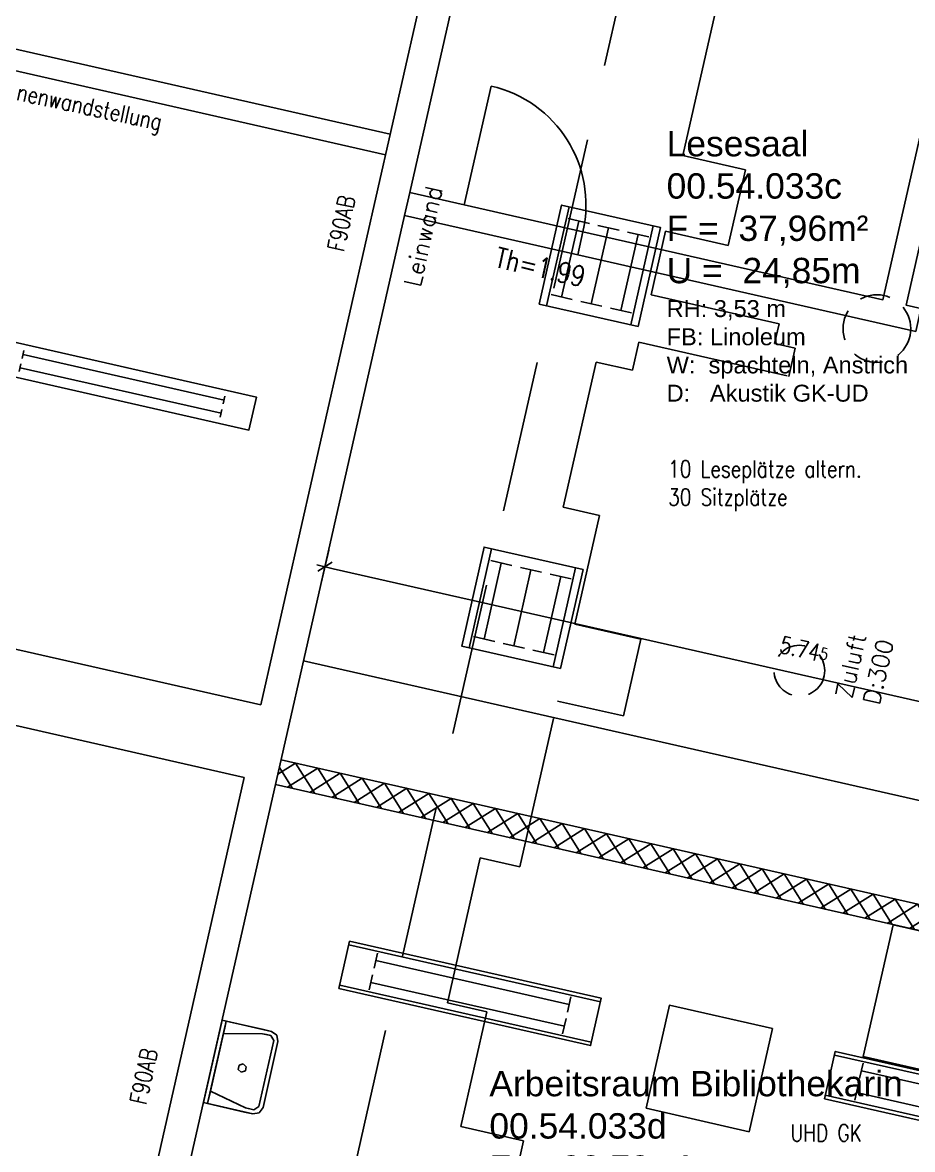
# Model space of a CAD drawing. Header units: metres. Extents: x -7 to 99688, y -10762 to -90.
# Drawn here: x 77.23 to 82.5, y -138.76 to -132.1 of the extents above; entities that cross this region are included whole.
import ezdxf
from ezdxf.enums import TextEntityAlignment as Align

# ---------------------------------------------------------------- set-up
doc = ezdxf.new("R2010")
doc.units = ezdxf.units.M
doc.header["$LTSCALE"] = 0.03
for name, pattern in [('AUSGEZOGEN', [0]), ('GESTRICHELT', [9, 6, -3]), ('GESTRICHELT2', [4.5, 3, -1.5])]:
    doc.linetypes.add(name, pattern=pattern)
doc.layers.get('0').update_dxf_attribs({"linetype": 'CONTINUOUS'})
doc.layers.get('Defpoints').update_dxf_attribs({"linetype": 'CONTINUOUS'})
for name, color, linetype in [('A_abriss', 44, '_ABBRUCH'), ('A_BRANDSCHUTZ', 10, 'CONTINUOUS'), ('A_Deckenplan', 8, 'CONTINUOUS'), ('A_möbel_neu', 1, 'CONTINUOUS'), ('A_räume', 5, 'CONTINUOUS'), ('A_schraffur', 10, 'CONTINUOUS'), ('A_text', 5, 'CONTINUOUS'), ('A_trockenbau', 2, 'CONTINUOUS'), ('A_Tuer_neu', 1, 'CONTINUOUS'), ('A_verdeckt', 8, 'GESTRICHELT2'), ('A_wände', 6, 'CONTINUOUS'), ('CKBB0002', 4, 'CONTINUOUS'), ('CKMA0002', 2, 'CONTINUOUS'), ('E__LEUCHTEN', 6, 'CONTINUOUS')]:
    doc.layers.add(name, color=color, linetype=linetype)
doc.styles.add('PITSIMP8', font='PITSIMP8.SHX')
doc.styles.add('SIMPLEX', font='simplex.shx', dxfattribs={"width": 0.8, "height": 0.1})
doc.styles.get("Standard").update_dxf_attribs({"font": 'txt', "height": 1})
doc.linetypes.add('_ABBRUCH', pattern='A,25,[101,cadkon.shx,S=3.5,R=0,X=0,Y=0],25', length=50)
doc.dimstyles.get("Standard").update_dxf_attribs({"dimtxt": 0.1, "dimasz": 0.05, "dimexe": 0.1, "dimexo": 0, "dimgap": 0.1, "dimtad": 1, "dimdec": 4, "dimrnd": 0.0025, "dimzin": 0, "dimdsep": 46, "dimtxsty": 'SIMPLEX', "dimblk": 'DIMCROSS', "dimblk1": 'DIMCROSS', "dimblk2": 'DIMCROSS', "dimsah": 1, "dimcen": 2.5, "dimdle": 0.025, "dimclrd": 1, "dimclre": 1, "dimclrt": 6, "dimadec": 0, "dimazin": 0, "dimtfac": 1, "dimtdec": 4, "dimtix": 1, "dimtmove": 2, "dimatfit": 3, "dimfxl": 1, "dimtvp": 1, "dimtolj": 1, "dimtzin": 0, "dimarcsym": 0})

# ---------------------------------------------------------------- blocks, each defined once
blk = doc.blocks.new('CA0301B2$')
at = {"color": 0, "linetype": 'AUSGEZOGEN'}
for p, q in [((0.25, 0), (-0.25, 0)), ((-0.25, 0), (-0.25, -0.3)), ((-0.25, 0), (-0.25, -0.025)), ((0.25, 0), (0.25, -0.3)), ((0.25, -0.025), (0.25, 0)), ((-0.25, -0.025), (-0.175, -0.025)), ((-0.25, -0.25), (-0.25, -0.025)), ((-0.25, -0.025), (0.25, -0.025)), ((-0.2403, -0.025), (-0.2, -0.025)), ((-0.225, -0.25), (-0.175, -0.025)), ((-0.175, -0.025), (0.175, -0.025)), ((0.225, -0.25), (0.175, -0.025)), ((0.175, -0.025), (0.25, -0.025)), ((0.2403, -0.025), (0.2, -0.025)), ((0.25, -0.025), (0.25, -0.25)), ((-0.0125, -0.157), (-0.025, -0.1787)), ((-0.0125, -0.2003), (-0.025, -0.1787)), ((-0.0125, -0.157), (0.0125, -0.157)), ((0.025, -0.1787), (0.0125, -0.157)), ((0.025, -0.1787), (0.0125, -0.2003)), ((-0.25, -0.25), (-0.25, -0.3)), ((-0.225, -0.3), (-0.225, -0.25)), ((-0.225, -0.275), (-0.225, -0.25)), ((0.0125, -0.2003), (-0.0125, -0.2003)), ((0.225, -0.25), (0.225, -0.3)), ((0.225, -0.275), (0.225, -0.25)), ((0.25, -0.25), (0.25, -0.3)), ((-0.2354, -0.3354), (-0.25, -0.3)), ((-0.25, -0.3), (-0.25, -0.3)), ((-0.225, -0.3), (-0.225, -0.275)), ((-0.2, -0.325), (-0.225, -0.3)), ((-0.2, -0.325), (0.2, -0.325)), ((0.225, -0.3), (0.2, -0.325)), ((0.225, -0.275), (0.225, -0.3)), ((0.2354, -0.3354), (0.25, -0.3)), ((0.25, -0.3), (0.25, -0.3)), ((-0.2354, -0.3354), (-0.2, -0.35)), ((-0.2, -0.35), (0.2, -0.35)), ((-0.2, -0.35), (-0.2, -0.35)), ((0.2, -0.35), (0.2354, -0.3354))]:
    blk.add_line(p, q, dxfattribs=at)
blk = doc.blocks.new('DIMCROSS')
at = {"color": 0, "linetype": 'ByBlock'}
blk.add_line((-1, 0), (1, 0), dxfattribs=at)
at = {"linetype": 'ByBlock'}
blk.add_line((-0.707107, -0.707107), (0.707107, 0.707107), dxfattribs=at)
blk = doc.blocks.new('*D69')
at = {"layer": 'CKMA0002', "color": 1, "lineweight": -2}
for p, q in [((79, -135.4121), (79.0442, -135.2171)), ((79.0709, -135.3257), (84.5763, -136.5743)), ((84.614, -136.6341), (84.6471, -136.4878))]:
    blk.add_line(p, q, dxfattribs=at)
at = {"layer": 'Defpoints', "color": 0}
for p in [(78.8849, -135.9196), (84.625, -136.5853), (84.4989, -137.1416)]:
    blk.add_point(p, dxfattribs=at)
at = {"layer": 'CKMA0002', "color": 1, "lineweight": -2, "xscale": 0.05, "yscale": 0.05, "zscale": 0.05}
for p, rotation in [((79.0221, -135.3146), 167.2217543798648), ((84.625, -136.5853), 347.2217543798648)]:
    blk.add_blockref('DIMCROSS', p, dxfattribs=dict(at, rotation=rotation))
at = {"layer": 'CKMA0002', "color": 3, "insert": (81.8567, -135.8037), "char_height": 0.1, "attachment_point": 5, "rotation": 347.22175, "style": 'SIMPLEX'}
blk.add_mtext('\\A1;5.74{\\A1\\H0.7x\\S5;}', dxfattribs=at)
blk = doc.blocks.new('*D71')
at = {"layer": 'A_Tuer_neu', "color": 1, "lineweight": -2}
for p, q in [((78.0124, -139.7658), (77.9682, -139.9609)), ((78.0391, -139.8744), (83.5445, -141.123)), ((83.6044, -141.0853), (83.5712, -141.2316))]:
    blk.add_line(p, q, dxfattribs=at)
at = {"layer": 'Defpoints', "color": 0}
for p in [(78.2975, -138.5089), (83.8894, -139.8284), (83.5933, -141.1341)]:
    blk.add_point(p, dxfattribs=at)
at = {"layer": 'A_Tuer_neu', "color": 1, "lineweight": -2, "xscale": 0.05, "yscale": 0.05, "zscale": 0.05}
for p, rotation in [((77.9903, -139.8633), 167.2217543798648), ((83.5933, -141.1341), 347.2217543798648)]:
    blk.add_blockref('DIMCROSS', p, dxfattribs=dict(at, rotation=rotation))
at = {"layer": 'A_Tuer_neu', "color": 3, "insert": (80.825, -140.3524), "char_height": 0.1, "attachment_point": 5, "rotation": 347.22175, "style": 'SIMPLEX'}
blk.add_mtext('\\A1;5.74{\\A1\\H0.7x\\S5;}', dxfattribs=at)
blk = doc.blocks.new('*D73')
at = {"layer": 'CKMA0002', "color": 1, "lineweight": -2}
for p, q in [((83.2346, -137.6239), (83.0884, -137.5908)), ((82.0911, -142.4403), (83.1748, -137.6616)), ((82.1775, -142.5112), (81.9825, -142.4669))]:
    blk.add_line(p, q, dxfattribs=at)
at = {"layer": 'Defpoints', "color": 0}
for p in [(83.1859, -137.6129), (84.3181, -137.8696), (83.2609, -142.7569)]:
    blk.add_point(p, dxfattribs=at)
at = {"layer": 'CKMA0002', "color": 1, "lineweight": -2, "xscale": 0.05, "yscale": 0.05, "zscale": 0.05}
for p, rotation in [((83.1859, -137.6129), 77.2217543797739), ((82.08, -142.489), 257.2217543797739)]:
    blk.add_blockref('DIMCROSS', p, dxfattribs=dict(at, rotation=rotation))
at = {"layer": 'CKMA0002', "color": 6, "insert": (82.4867, -140.0178), "char_height": 0.1, "attachment_point": 5, "rotation": 77.22175, "style": 'SIMPLEX'}
blk.add_mtext('\\A1;5.00{\\A1\\H0.7x\\S;}', dxfattribs=at)
blk = doc.blocks.new('2DEL_082')
for p, q in [((-0.5, 0.5), (0.5, 0.5)), ((-0.5, 0.425), (0.5, 0.425)), ((-0.384, 0.407), (-0.384, 0.193)), ((0.384, 0.407), (0.384, 0.193)), ((-0.384, 0.3), (0.384, 0.3)), ((-0.384, 0.107), (-0.384, -0.107)), ((-0.384, 0), (0.384, 0)), ((0.384, 0.107), (0.384, -0.107)), ((-0.384, -0.193), (-0.384, -0.407)), ((0.384, -0.193), (0.384, -0.407)), ((-0.384, -0.3), (0.384, -0.3)), ((-0.5, -0.425), (0.5, -0.425))]:
    blk.add_line(p, q)
blk.add_lwpolyline([(-0.5, -0.5), (0.5, -0.5), (0.5, 0.5), (-0.5, 0.5)], close=True)
at = {"style": 'PITSIMP8', "flags": 9}
for tag, p in [('RAUM/GRUPPE', (-0.03, 0.159)), ('BEZEICHNUNG', (-0.03, 0.179)), ('POS.NR.G-LV', (-0.03, 0.139)), ('FABRIKAT', (-0.03, 0.119)), ('VOLUMENSTROM', (-0.03, 0.039)), ('DRUCK/-STUFE', (-0.03, 0.019)), ('ANSCHLUSS', (-0.03, -0.001)), ('KENNUNG', (-0.03, 0.079)), ('LEISTUNG', (-0.03, 0.059)), ('TYP', (-0.03, 0.099)), ('TEMPERATUR', (-0.03, -0.061)), ('SCHUTZART', (-0.03, -0.101)), ('DREHZAHL', (-0.03, -0.081)), ('GROESSE', (-0.03, -0.021)), ('DN', (-0.03, -0.041)), ('SPANNUNG/FREQUENZ', (-0.03, -0.121)), ('GEWICHT', (-0.03, -0.141)), ('FREI', (-0.03, -0.161)), ('FREI', (-0.03, -0.181)), ('FREI', (-0.03, -0.201))]:
    blk.add_attdef(tag, text='', height=0.01, dxfattribs=at).set_placement(p, align=Align.MIDDLE)
blk = doc.blocks.new('2DEL_459')
for p, q in [((-0.3844, 0.0818), (-0.3844, 0.3182)), ((0.3844, 0.0818), (0.3844, 0.3182)), ((-0.3844, 0.2), (0.3844, 0.2)), ((-0.3844, -0.3182), (-0.3844, -0.0818)), ((0.3844, -0.3182), (0.3844, -0.0818)), ((-0.3844, -0.2), (0.3844, -0.2))]:
    blk.add_line(p, q)
blk.add_lwpolyline([(-0.5, -0.5), (0.5, -0.5), (0.5, 0.5), (-0.5, 0.5)], close=True)
at = {"style": 'PITSIMP8', "flags": 9}
for tag, p in [('BEZEICHNUNG', (-0.0298, 0.1793)), ('RAUM/GRUPPE', (-0.0298, 0.1593)), ('POS.NR.G-LV', (-0.0298, 0.1393)), ('KENNUNG', (-0.0298, 0.0793)), ('FABRIKAT', (-0.0298, 0.1193)), ('TYP', (-0.0298, 0.0993)), ('VOLUMENSTROM', (-0.0298, 0.0393)), ('LEISTUNG', (-0.0298, 0.0593)), ('DRUCK/-STUFE', (-0.0298, 0.0193)), ('ANSCHLUSS', (-0.0298, -0.0007)), ('GROESSE', (-0.0298, -0.0207)), ('DN', (-0.0298, -0.0407)), ('TEMPERATUR', (-0.0298, -0.0607)), ('DREHZAHL', (-0.0298, -0.0807)), ('SPANNUNG/FREQUENZ', (-0.0298, -0.1207)), ('SCHUTZART', (-0.0298, -0.1007)), ('GEWICHT', (-0.0298, -0.1407)), ('FREI', (-0.0298, -0.1607)), ('FREI', (-0.0298, -0.1807)), ('FREI', (-0.0298, -0.2007))]:
    blk.add_attdef(tag, text='', height=0.01, dxfattribs=at).set_placement(p, align=Align.MIDDLE)
blk = doc.blocks.new('2DEL_465')
for p, q in [((-0.5, 0.5), (0.5, 0.5)), ((-0.5, 0.425), (0.5, 0.425)), ((-0.3844, 0.0694), (-0.3844, 0.3894)), ((0.3844, 0.0694), (0.3844, 0.3894)), ((-0.3844, 0.2294), (0.3844, 0.2294)), ((-0.3844, -0.0694), (-0.3844, -0.3894)), ((0.3844, -0.0694), (0.3844, -0.3894)), ((-0.3844, -0.2294), (0.3844, -0.2294)), ((-0.5, -0.425), (0.5, -0.425))]:
    blk.add_line(p, q)
blk.add_lwpolyline([(-0.5, -0.5), (0.5, -0.5), (0.5, 0.5), (-0.5, 0.5)], close=True)
at = {"style": 'PITSIMP8', "flags": 9}
for tag, p in [('BEZEICHNUNG', (-0.0298, 0.1793)), ('RAUM/GRUPPE', (-0.0298, 0.1593)), ('POS.NR.G-LV', (-0.0298, 0.1393)), ('FABRIKAT', (-0.0298, 0.1193)), ('TYP', (-0.0298, 0.0993)), ('VOLUMENSTROM', (-0.0298, 0.0393)), ('KENNUNG', (-0.0298, 0.0793)), ('LEISTUNG', (-0.0298, 0.0593)), ('DRUCK/-STUFE', (-0.0298, 0.0193)), ('ANSCHLUSS', (-0.0298, -0.0007)), ('GROESSE', (-0.0298, -0.0207)), ('DN', (-0.0298, -0.0407)), ('TEMPERATUR', (-0.0298, -0.0607)), ('DREHZAHL', (-0.0298, -0.0807)), ('SPANNUNG/FREQUENZ', (-0.0298, -0.1207)), ('SCHUTZART', (-0.0298, -0.1007)), ('GEWICHT', (-0.0298, -0.1407)), ('FREI', (-0.0298, -0.1607)), ('FREI', (-0.0298, -0.1807)), ('FREI', (-0.0298, -0.2007))]:
    blk.add_attdef(tag, text='', height=0.01, dxfattribs=at).set_placement(p, align=Align.MIDDLE)
blk = doc.blocks.new('A$C6AE077AC')
at = {"layer": 'A_wände', "linetype": 'Continuous'}
for p, q in [((-4.3155, 7.3978), (-4.9625, 4.5452)), ((-4.1984, 7.3712), (-4.8178, 4.6406)), ((-2.1847, 4.0434), (-1.5653, 6.774)), ((-2.0628, 4.0157), (-1.4434, 6.7464)), ((-4.8178, 4.6406), (-2.1847, 4.0434)), ((-4.9625, 4.5452), (0.7378, 3.2523)), ((-2.0628, 4.0157), (0.7654, 3.3742))]:
    blk.add_line(p, q, dxfattribs=at)
blk = doc.blocks.new('Keller_bibo')
at = {"layer": 'A_verdeckt', "linetype": 'GESTRICHELT', "ltscale": 5}
for points in [[(80.0942, -239.1618), (80.1971, -238.7083), (79.8265, -238.6243), (79.9802, -237.9465), (79.7462, -237.8934), (79.9408, -237.0352), (80.1749, -237.0883), (80.3972, -236.1082), (80.7873, -236.1967), (80.8902, -235.7432), (80.5001, -235.6547), (80.6461, -235.0111), (80.4315, -234.9624), (80.6262, -234.1042), (80.8407, -234.1528), (80.8784, -233.9871), (81.7658, -234.1884), (81.8034, -234.0226), (81.6815, -233.9949), (81.7081, -233.8779), (80.9523, -233.7065), (81.0374, -233.331), (81.408, -233.4151), (81.5097, -232.9665), (81.1392, -232.8824), (81.7121, -230.3566)], [(78.5849, -241.5664), (81.1179, -230.3994), (72.9315, -228.5425), (70.3985, -239.7095), (78.5849, -241.5664)]]:
    blk.add_lwpolyline(points, dxfattribs=at)

msp = doc.modelspace()

# ---------------------------------------------------------------- hatches: boundary and pattern name
at = {"layer": 'A_schraffur'}
h = msp.add_hatch(dxfattribs=at)
h.set_pattern_fill('ANSI37', color=256, scale=0.03, style=0)
h.set_pattern_definition([(212.2218, (84.36615, -137.72674), (0.050787, -0.0805806), []), (302.2218, (84.36615, -137.72674), (0.0805806, 0.050787), [])])
h.paths.add_polyline_path([(78.73001, -136.60231), (79.31515, -136.73501), (82.38248, -137.43067), (82.38248, -137.43067), (83.1627, -137.60764), (84.33296, -137.87303), (84.15601, -138.65319), (84.15601, -138.65319), (84.08854, -138.95066), (84.23482, -138.98383), (84.29679, -138.71065), (84.29676, -138.71064), (84.49584, -137.83293), (84.69492, -136.95523), (84.69494, -136.95523), (84.71039, -136.88709), (84.56411, -136.85391), (84.36615, -137.72674), (78.76319, -136.45602)])

# ---------------------------------------------------------------- linework, layer by layer
at = {"layer": 'A_abriss', "ltscale": 0.3}
for p, q in [((79.84601, -133.17409), (80.00526, -132.47196)), ((79.84601, -133.17409), (79.52422, -133.10111)), ((79.84601, -133.17409), (80.54813, -133.33334)), ((79.49326, -133.23762), (79.81506, -133.3106)), ((80.51716, -133.46986), (79.81506, -133.3106))]:
    msp.add_line(p, q, dxfattribs=at)
msp.add_lwpolyline([(82.74761, -131.86362), (82.32295, -133.73588), (80.54813, -133.33334), (80.51716, -133.46986), (82.51627, -133.92328), (82.53617, -133.8355), (82.54722, -133.78678), (82.45946, -133.76685), (82.88412, -131.89459), (82.74761, -131.86362)], dxfattribs=at)
msp.add_arc((79.84601, -133.17412), 0.71996, 347.223107, 77.221485, dxfattribs=at)
at = {"layer": 'A_Deckenplan', "color": 5}
msp.add_lwpolyline([(80.92121, -138.51618), (81.53075, -138.65442), (81.66898, -138.04492), (81.05944, -137.90668)], close=True, dxfattribs=at)
at = {"layer": 'A_Deckenplan', "color": 5, "linetype": 'GESTRICHELT'}
for centre, radius in [((82.28714, -133.90635), 0.2), ((81.82854, -135.92844), 0.15)]:
    msp.add_circle(centre, radius, dxfattribs=at)
at = {"layer": 'A_möbel_neu'}
msp.add_line((78.8959, -135.87088), (84.49885, -137.1416), dxfattribs=at)
msp.add_lwpolyline([(82.38248, -137.43067), (82.20554, -138.21086), (82.98575, -138.3878), (83.1627, -137.60764)], close=True, dxfattribs=at)
at = {"layer": 'A_trockenbau'}
for p, q in [((78.76319, -136.45602), (84.36615, -137.72674)), ((78.73001, -136.60231), (84.33296, -137.87303))]:
    msp.add_line(p, q, dxfattribs=at)
at = {"layer": 'A_wände', "linetype": 'Continuous'}
for p, q in [((79.52422, -133.10111), (80.21209, -130.06833)), ((79.52422, -133.10111), (79.49326, -133.23762)), ((78.16364, -139.09904), (79.49326, -133.23762)), ((71.4066, -134.94125), (78.54485, -136.5603)), ((78.54485, -136.5603), (77.9786, -139.05675))]:
    msp.add_line(p, q, dxfattribs=at)
for points in [[(79.86305, -129.53026), (79.76406, -129.96671), (80.02692, -130.02633), (78.64217, -136.13122)], [(78.64217, -136.13122), (71.50394, -134.51204), (71.52606, -134.41454)]]:
    msp.add_lwpolyline(points, dxfattribs=at)

# ---------------------------------------------------------------- block references
at = {"layer": 'A_Deckenplan', "linetype": 'GESTRICHELT'}
msp.add_blockref('A$C6AE077AC', (78.64217, -136.13122), dxfattribs=at)
at = {"layer": 'A_verdeckt', "linetype": 'GESTRICHELT'}
msp.add_blockref('Keller_bibo', (0, 100), dxfattribs=at)
at = {"layer": 'CKBB0002', "color": 8, "rotation": 77.21916785227242}
msp.add_blockref('CA0301B2$', (78.35872, -138.23911), dxfattribs=at)
at = {"layer": 'E__LEUCHTEN', "xscale": 0.5999999999999961, "yscale": 0.5999999999999943, "zscale": 0.6, "rotation": 77.22175437978267}
for p in [(80.64852, -133.53472), (80.18992, -135.55681)]:
    msp.add_blockref('2DEL_082', p, dxfattribs=at)
at = {"layer": 'E__LEUCHTEN', "linetype": 'Continuous', "xscale": 1.585, "yscale": 0.1999999999999886, "zscale": 1.585, "rotation": 347.2197400369964}
msp.add_blockref('2DEL_459', (77.822, -134.23298), dxfattribs=at)
at = {"layer": 'E__LEUCHTEN', "color": 1, "linetype": 'Continuous', "xscale": 1.525999999999994, "yscale": 0.2870000000000061, "zscale": 1.526, "rotation": 347.2263601589551}
for p in [(79.88058, -137.83707), (82.7526, -138.48877)]:
    msp.add_blockref('2DEL_465', p, dxfattribs=at)

# ---------------------------------------------------------------- texts
at = {"layer": 'A_abriss', "ltscale": 0.3, "style": 'SIMPLEX', "width": 0.8}
msp.add_text('Th=1.99', height=0.12, rotation=347.2, dxfattribs=at).set_placement((80.29584, -133.54271), align=Align.MIDDLE_CENTER)
at = {"layer": 'A_BRANDSCHUTZ', "linetype": 'Continuous', "char_height": 0.1, "width": 1, "attachment_point": 1, "rotation": 77.899736, "style": 'SIMPLEX'}
for insert in [(79.03559, -133.43611), (77.86614, -138.47949)]:
    msp.add_mtext('F90AB', dxfattribs=dict(at, insert=insert))
at = {"layer": 'A_Deckenplan', "color": 5, "linetype": 'GESTRICHELT', "insert": (82.04039, -136.07819), "char_height": 0.1, "width": 1, "attachment_point": 1, "rotation": 77.223765}
msp.add_mtext('{\\Fsimplex.shx;Zuluft\\PD:300}', dxfattribs=at)
at = {"layer": 'A_räume', "linetype": 'Continuous', "insert": (74.60984, -131.33459), "char_height": 0.15, "width": 6.6459, "attachment_point": 1, "rotation": 0.221754}
msp.add_mtext('{\\fArial|b0|i0|c0|p34;Nicht vermessen!\\PStarkstromtechnische Anlagen\\P00.85.033b\\PF = 45,82 m²\\PU = 27,16 m\\P\\H0.6667x;RH: 3,51 m\\PD:  GK F90 von unten}', dxfattribs=at)
at = {"layer": 'A_räume', "linetype": 'Continuous', "char_height": 0.15, "width": 6.6459, "attachment_point": 1}
for s, insert in [('{\\fArial|b0|i0|c0|p34;Lesesaal\\P00.54.033c\\PF =  37,96m²\\PU =  24,85m\\P\\H0.6667x;RH: 3,53 m\\PFB: Linoleum\\PW:  spachteln, Anstrich\\PD:   Akustik GK-UD}', (81.04307, -132.73765)), ('{\\fArial|b0|i0|c0|p34;Arbeitsraum Bibliothekarin\\P00.54.033d\\PF =  28,72m²\\PU =  21,49m\\P\\H0.6667x;RH: 3,53 m\\PFB: Linoleum\\PW:  spachteln, Anstrich\\PD:   Akustik GK-UD}', (79.99457, -138.29514))]:
    msp.add_mtext(s, dxfattribs=dict(at, insert=insert))
at = {"layer": 'A_text', "style": 'SIMPLEX', "width": 0.8}
msp.add_text('UHD GK', height=0.1, dxfattribs=at).set_placement((81.77623, -138.71206))
at = {"layer": 'A_text', "linetype": 'Continuous', "insert": (76.00912, -132.19923), "char_height": 0.1, "width": 4.7527, "attachment_point": 1, "rotation": 348, "style": 'SIMPLEX'}
msp.add_mtext('nicht aufgemessene Innenwandstellung', dxfattribs=at)
at = {"layer": 'A_text', "linetype": 'Continuous', "insert": (79.4877, -133.64449), "char_height": 0.1, "width": 1.8604, "attachment_point": 1, "rotation": 77.220392}
msp.add_mtext('{\\Fsimplex.shx;Leinwand}', dxfattribs=at)
at = {"layer": 'A_text', "linetype": 'Continuous', "insert": (81.05221, -134.6859), "char_height": 0.1, "width": 1.5586189, "attachment_point": 1, "style": 'SIMPLEX'}
msp.add_mtext('10 Leseplätze altern.\\P30 Sitzplätze', dxfattribs=at)

# ---------------------------------------------------------------- dimensions: what is measured, and where the dimension line sits
at = {"layer": 'A_Tuer_neu'}
dim = msp.add_linear_dim(base=(83.5933, -141.13407), p1=(78.2975, -138.50886), p2=(83.88943, -139.82835), angle=347.221754, text='5.74{\\A1\\H0.7x\\S5;}', dimstyle='Standard', override={"dimexo": 1.288871, "dimrnd": 0.005, "dimclrt": 3}, dxfattribs=at)
dim.commit()
dim.dimension.update_dxf_attribs({"geometry": '*D71', "text_midpoint": (80.82498, -140.35241)})
at = {"layer": 'CKMA0002'}
for base, p1, p2, angle, text, override, picture, middle in [((84.62501, -136.58533), (78.88487, -135.91965), (84.49885, -137.1416), 347.221754, '5.74{\\A1\\H0.7x\\S5;}', {"dimexo": 0.520405, "dimrnd": 0.005, "dimclrt": 3}, '*D69', (81.85673, -135.80368)), ((83.18588, -137.61288), (83.26092, -142.75687), (84.31805, -137.86965), 77.221754, '5.00{\\A1\\H0.7x\\S;}', {"dimexo": 1.110922}, '*D73', (82.48665, -140.01778))]:
    dim = msp.add_linear_dim(base=base, p1=p1, p2=p2, angle=angle, text=text, dimstyle='Standard', override=override, dxfattribs=at)
    dim.commit()
    dim.dimension.update_dxf_attribs({"geometry": picture, "text_midpoint": middle})

doc.saveas('drawing.dxf')
